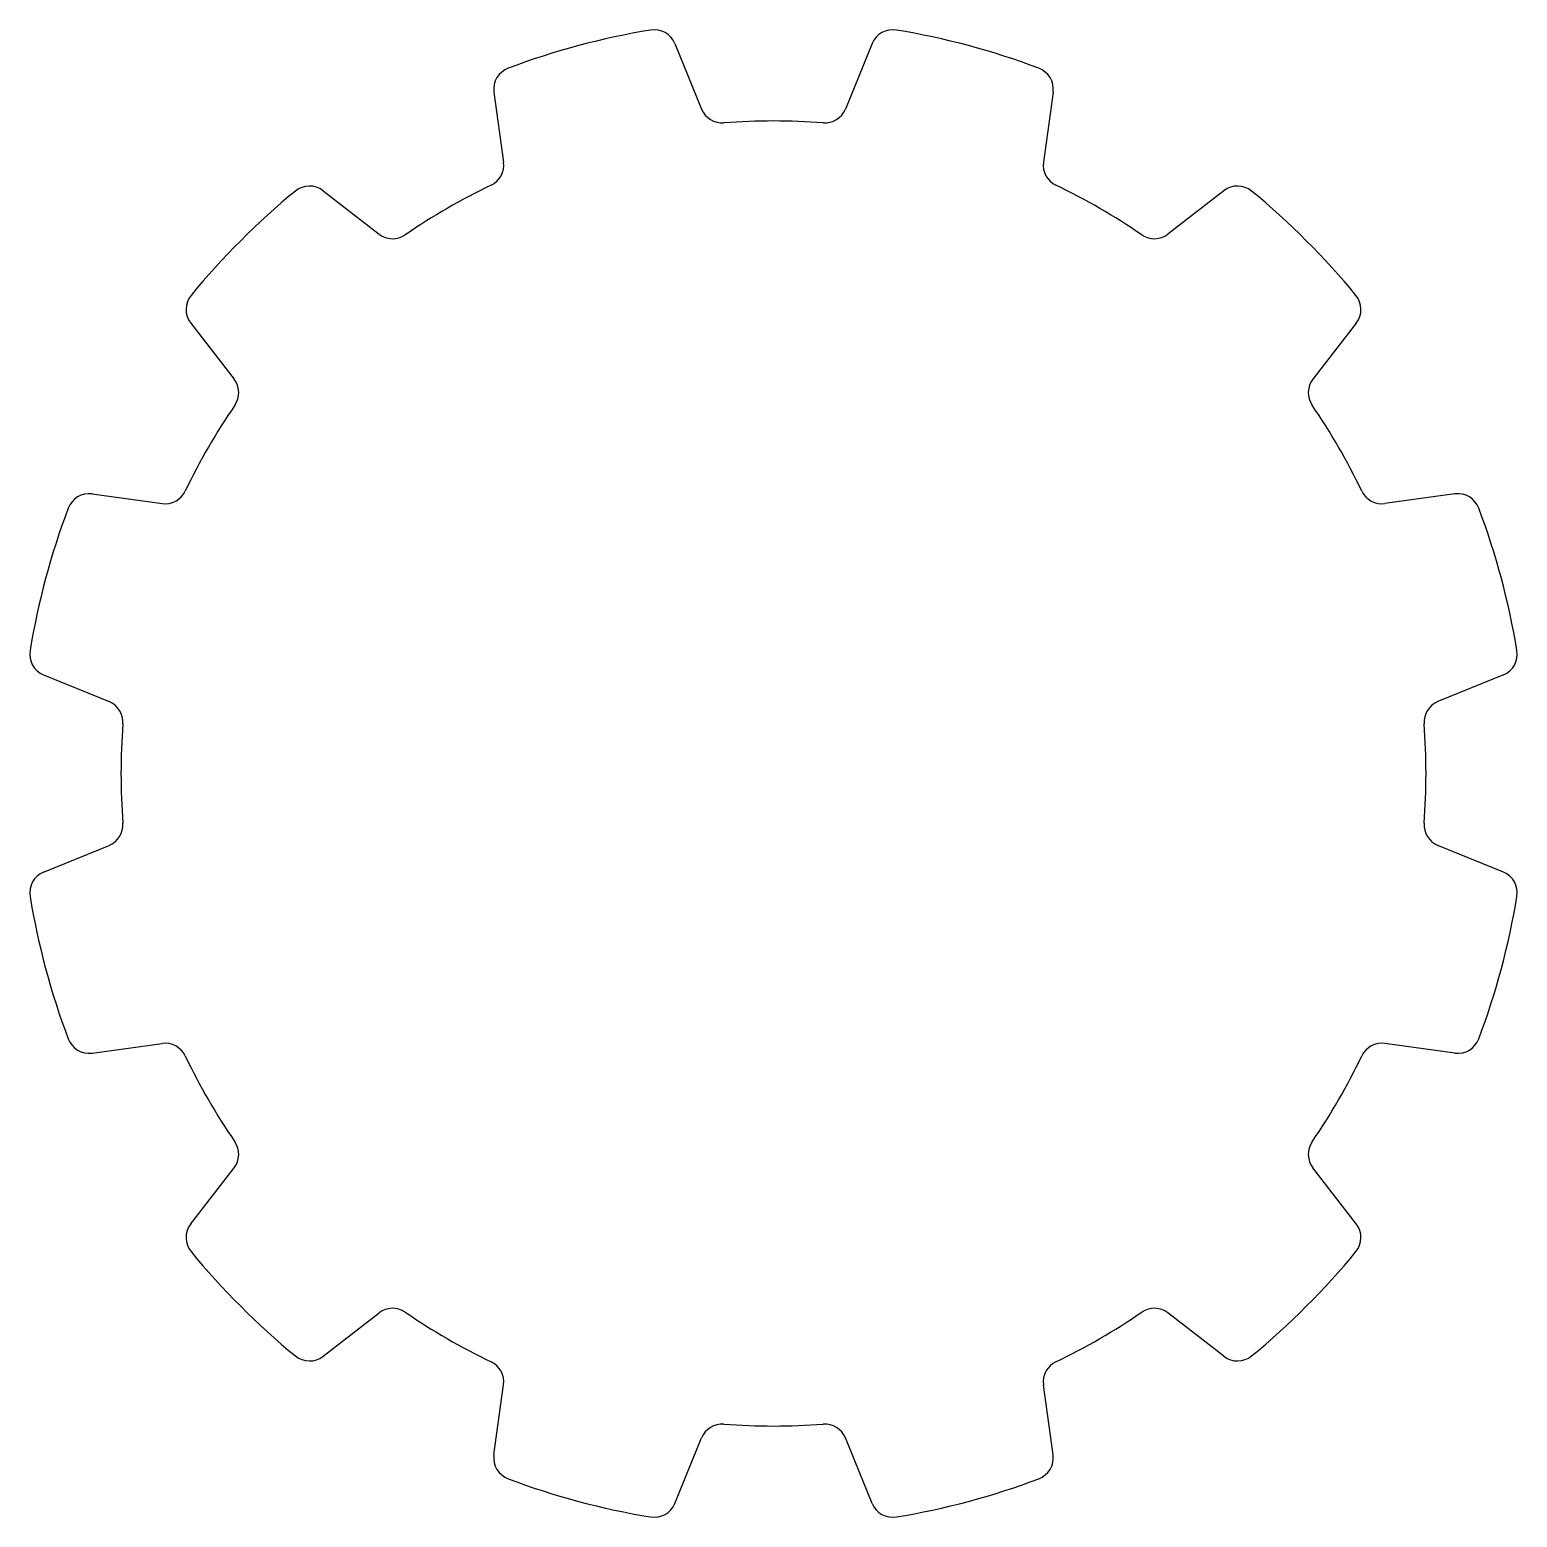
# Model space of a CAD drawing. Header units: inches. Extents: x -0.368 to 0.368, y -0.368 to 0.368.
import ezdxf

# ---------------------------------------------------------------- set-up
doc = ezdxf.new("R2010")
doc.units = ezdxf.units.IN
doc.header["$MEASUREMENT"] = 0
doc.linetypes.add('CONTINUOUS2', pattern=[0])
doc.layers.add('Unnamed layer - old level 1', color=1, linetype='Continuous')

msp = doc.modelspace()

# ---------------------------------------------------------------- linework, layer by layer
at = {"layer": 'Unnamed layer - old level 1', "color": 3, "linetype": 'CONTINUOUS2'}
for p, q in [((-0.048848, 0.36132), (-0.035571, 0.328868)), ((0.048848, 0.36132), (0.035571, 0.328868)), ((-0.138357, 0.337336), (-0.133628, 0.302594)), ((0.138357, 0.337336), (0.133628, 0.302594)), ((-0.222963, 0.288488), (-0.19524, 0.267023)), ((0.222963, 0.288488), (0.19524, 0.267023)), ((-0.288488, 0.222963), (-0.267023, 0.19524)), ((0.288488, 0.222963), (0.267023, 0.19524)), ((-0.337336, 0.138357), (-0.302594, 0.133628)), ((0.337336, 0.138357), (0.302594, 0.133628)), ((-0.36132, 0.048848), (-0.328868, 0.035571)), ((0.36132, 0.048848), (0.328868, 0.035571)), ((-0.36132, -0.048848), (-0.328868, -0.035571)), ((0.36132, -0.048848), (0.328868, -0.035571)), ((-0.337336, -0.138357), (-0.302594, -0.133628)), ((0.337336, -0.138357), (0.302594, -0.133628)), ((-0.288488, -0.222963), (-0.267023, -0.19524)), ((0.288488, -0.222963), (0.267023, -0.19524)), ((-0.222963, -0.288488), (-0.19524, -0.267023)), ((0.222963, -0.288488), (0.19524, -0.267023)), ((-0.138357, -0.337336), (-0.133628, -0.302594)), ((0.138357, -0.337336), (0.133628, -0.302594)), ((-0.048848, -0.36132), (-0.035571, -0.328868)), ((0.048848, -0.36132), (0.035571, -0.328868))]:
    msp.add_line(p, q, dxfattribs=at)
for centre, radius, start, end in [((-0.059029, 0.357155), 0.011, 22.25, 99.384712), ((0.059029, 0.357155), 0.011, 80.615288, 157.75), ((0, 0), 0.373, 99.384712, 110.615288), ((0, 0), 0.373, 69.384712, 80.615288), ((-0.127457, 0.33882), 0.011, 110.615288, 187.75), ((0.127457, 0.33882), 0.011, 352.25, 429.384712), ((-0.02539, 0.333034), 0.011, 202.25, 274.3598), ((0.02539, 0.333034), 0.011, 265.6402, 337.75), ((0, 0), 0.323, 85.6402, 94.3598), ((-0.144528, 0.301111), 0.011, 295.6402, 367.75), ((0.144528, 0.301111), 0.011, 172.25, 244.3598), ((0, 0), 0.373, 129.384712, 140.615288), ((-0.229698, 0.279791), 0.011, 52.25, 129.384712), ((0, 0), 0.323, 115.6402, 124.3598), ((0, 0), 0.323, 55.6402, 64.3598), ((0.229698, 0.279791), 0.011, 50.615288, 127.75), ((0, 0), 0.373, 39.384712, 50.615288), ((-0.188506, 0.27572), 0.011, 232.25, 304.3598), ((0.188506, 0.27572), 0.011, 235.6402, 307.75), ((-0.279791, 0.229698), 0.011, 140.615288, 217.75), ((0.279791, 0.229698), 0.011, 322.25, 399.384712), ((-0.27572, 0.188506), 0.011, 325.6402, 397.75), ((0.27572, 0.188506), 0.011, 142.25, 214.3598), ((0, 0), 0.323, 145.6402, 154.3598), ((0, 0), 0.323, 25.6402, 34.3598), ((-0.33882, 0.127457), 0.011, 82.25, 159.384712), ((-0.301111, 0.144528), 0.011, 262.25, 334.3598), ((0.301111, 0.144528), 0.011, 205.6402, 277.75), ((0.33882, 0.127457), 0.011, 20.615288, 97.75), ((0, 0), 0.373, 159.384712, 170.615288), ((0, 0), 0.373, 9.384712, 20.615288), ((-0.357155, 0.059029), 0.011, 170.615288, 247.75), ((0.357155, 0.059029), 0.011, 292.25, 369.384712), ((-0.333034, 0.02539), 0.011, 355.6402, 427.75), ((0.333034, 0.02539), 0.011, 112.25, 184.3598), ((0, 0), 0.323, 175.6402, 184.3598), ((0, 0), 0.323, 355.6402, 364.3598), ((-0.333034, -0.02539), 0.011, 292.25, 364.3598), ((0.333034, -0.02539), 0.011, 175.6402, 247.75), ((-0.357155, -0.059029), 0.011, 112.25, 189.384712), ((0.357155, -0.059029), 0.011, 350.615288, 427.75), ((0, 0), 0.373, 189.384712, 200.615288), ((0, 0), 0.373, 339.384712, 350.615288), ((-0.33882, -0.127457), 0.011, 200.615288, 277.75), ((0.33882, -0.127457), 0.011, 262.25, 339.384712), ((-0.301111, -0.144528), 0.011, 25.6402, 97.75), ((0, 0), 0.323, 205.6402, 214.3598), ((0, 0), 0.323, 325.6402, 334.3598), ((0.301111, -0.144528), 0.011, 82.25, 154.3598), ((-0.27572, -0.188506), 0.011, 322.25, 394.3598), ((0.27572, -0.188506), 0.011, 145.6402, 217.75), ((-0.279791, -0.229698), 0.011, 142.25, 219.384712), ((0.279791, -0.229698), 0.011, 320.615288, 397.75), ((0, 0), 0.373, 219.384712, 230.615288), ((0, 0), 0.373, 309.384712, 320.615288), ((-0.188506, -0.27572), 0.011, 55.6402, 127.75), ((0.188506, -0.27572), 0.011, 52.25, 124.3598), ((0, 0), 0.323, 235.6402, 244.3598), ((0, 0), 0.323, 295.6402, 304.3598), ((-0.229698, -0.279791), 0.011, 230.615288, 307.75), ((-0.144528, -0.301111), 0.011, 352.25, 424.3598), ((0.144528, -0.301111), 0.011, 115.6402, 187.75), ((0.229698, -0.279791), 0.011, 232.25, 309.384712), ((-0.02539, -0.333034), 0.011, 85.6402, 157.75), ((0, 0), 0.323, 265.6402, 274.3598), ((0.02539, -0.333034), 0.011, 22.25, 94.3598), ((-0.127457, -0.33882), 0.011, 172.25, 249.384712), ((0.127457, -0.33882), 0.011, 290.615288, 367.75), ((0, 0), 0.373, 249.384712, 260.615288), ((0, 0), 0.373, 279.384712, 290.615288), ((-0.059029, -0.357155), 0.011, 260.615288, 337.75), ((0.059029, -0.357155), 0.011, 202.25, 279.384712)]:
    msp.add_arc(centre, radius, start, end, dxfattribs=at)

doc.saveas('drawing.dxf')
